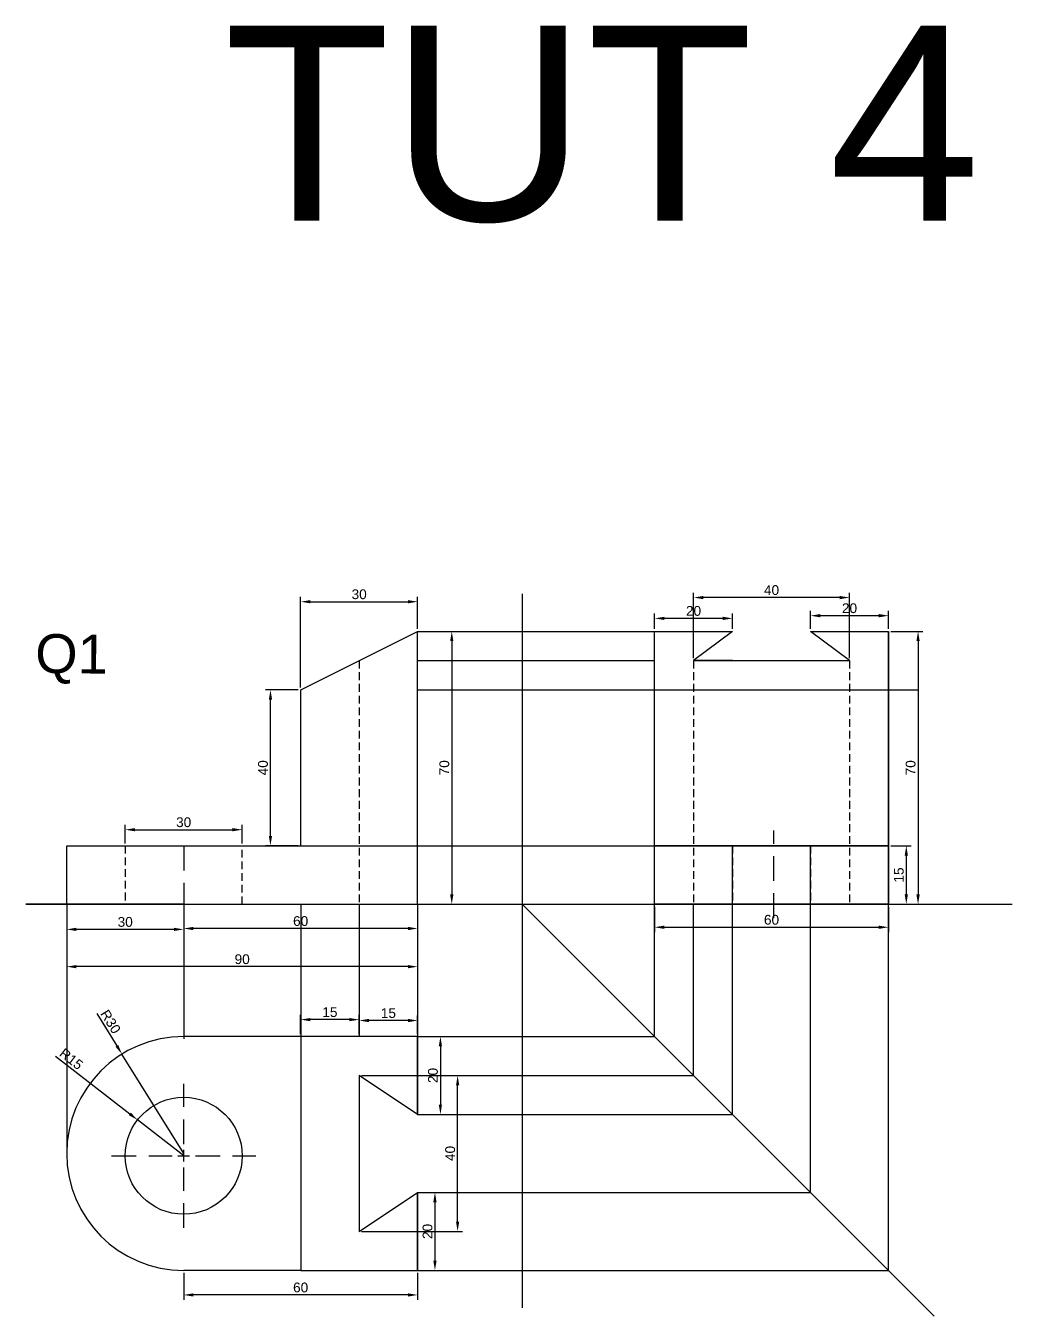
# Model space of a CAD drawing. Header units: millimetres. Extents: x 137 to 7220, y 7466 to 9893.
# Drawn here: x 1795.2 to 2048.2, y 9561 to 9892 of the extents above; entities that cross this region are included whole.
import ezdxf

# ---------------------------------------------------------------- set-up
doc = ezdxf.new("R2010")
doc.units = ezdxf.units.MM
doc.header["$PDMODE"] = 35
doc.header["$PDSIZE"] = 3
doc.linetypes.add('DASHED2', pattern=[9.525, 6.35, -3.175])
doc.linetypes.add('JIS_02_2.0', pattern=[3, 2, -1])
for name, color, linetype in [('Center Line', 3, 'DASHED2'), ('Dimensions', 1, 'Continuous'), ('Hidden Line', 50, 'JIS_02_2.0'), ('Projection', 140, 'Continuous'), ('Text', 7, 'Continuous')]:
    doc.layers.add(name, color=color, linetype=linetype)
doc.layers.add('Object', color=7, linetype='Continuous', lineweight=30)
doc.styles.get("Standard").update_dxf_attribs({"font": 'arial.ttf'})
doc.dimstyles.new('ISO-25', dxfattribs={"dimtxt": 2.5, "dimasz": 2.5, "dimexe": 1.25, "dimexo": 0.625, "dimtad": 1, "dimdec": 0, "dimtxsty": 'Standard', "dimcen": 2.5, "dimadec": 0, "dimazin": 0, "dimtfac": 1, "dimtdec": 0, "dimtmove": 0, "dimatfit": 3, "dimfxl": 1, "dimarcsym": 0})

# ---------------------------------------------------------------- blocks, each defined once
blk = doc.blocks.new('*D474')
at = {"layer": 'Defpoints', "color": 0, "transparency": 16777216}
for p in [(1895.69, 9736.7), (1895.69, 9666.7), (1904.44, 9666.7)]:
    blk.add_point(p, dxfattribs=at)
at = {"layer": 'Dimensions', "color": 0, "lineweight": -2, "transparency": 16777216}
for p, q in [((1896.32, 9736.7), (1905.69, 9736.7)), ((1904.44, 9734.2), (1904.44, 9669.2)), ((1896.32, 9666.7), (1905.69, 9666.7))]:
    blk.add_line(p, q, dxfattribs=at)
at = {"layer": 'Dimensions', "color": 0, "transparency": 16777216}
for points in [[(1904.03, 9734.2), (1904.86, 9734.2), (1904.44, 9736.7)], [(1904.03, 9669.2), (1904.86, 9669.2), (1904.44, 9666.7)]]:
    blk.add_solid(points, dxfattribs=at)
at = {"layer": 'Dimensions', "color": 0, "transparency": 16777216, "insert": (1902.54, 9701.7), "char_height": 2.5, "attachment_point": 5, "rotation": 90}
blk.add_mtext('70', dxfattribs=at)
blk = doc.blocks.new('*D475')
at = {"layer": 'Defpoints', "color": 0, "transparency": 16777216}
for p in [(1805.69, 9666.7), (1895.69, 9666.7), (1805.69, 9650.69)]:
    blk.add_point(p, dxfattribs=at)
at = {"layer": 'Dimensions', "color": 0, "lineweight": -2, "transparency": 16777216}
for p, q in [((1805.69, 9666.07), (1805.69, 9649.44)), ((1895.69, 9666.07), (1895.69, 9649.44)), ((1893.19, 9650.69), (1808.19, 9650.69))]:
    blk.add_line(p, q, dxfattribs=at)
at = {"layer": 'Dimensions', "color": 0, "transparency": 16777216}
for points in [[(1808.19, 9651.1), (1808.19, 9650.27), (1805.69, 9650.69)], [(1893.19, 9651.1), (1893.19, 9650.27), (1895.69, 9650.69)]]:
    blk.add_solid(points, dxfattribs=at)
at = {"layer": 'Dimensions', "color": 0, "transparency": 16777216, "insert": (1850.69, 9652.59), "char_height": 2.5, "attachment_point": 5}
blk.add_mtext('90', dxfattribs=at)
blk = doc.blocks.new('*D476')
at = {"layer": 'Defpoints', "color": 0, "transparency": 16777216}
for p in [(1835.69, 9666.7), (1895.69, 9666.7), (1835.69, 9660.47)]:
    blk.add_point(p, dxfattribs=at)
at = {"layer": 'Dimensions', "color": 0, "lineweight": -2, "transparency": 16777216}
for p, q in [((1835.69, 9666.07), (1835.69, 9659.22)), ((1895.69, 9666.07), (1895.69, 9659.22)), ((1893.19, 9660.47), (1838.19, 9660.47))]:
    blk.add_line(p, q, dxfattribs=at)
at = {"layer": 'Dimensions', "color": 0, "transparency": 16777216}
for points in [[(1838.19, 9660.89), (1838.19, 9660.05), (1835.69, 9660.47)], [(1893.19, 9660.89), (1893.19, 9660.05), (1895.69, 9660.47)]]:
    blk.add_solid(points, dxfattribs=at)
at = {"layer": 'Dimensions', "color": 0, "transparency": 16777216, "insert": (1865.69, 9662.37), "char_height": 2.5, "attachment_point": 5}
blk.add_mtext('60', dxfattribs=at)
blk = doc.blocks.new('*D412')
at = {"layer": 'Defpoints', "color": 0, "transparency": 16777216}
for p in [(1805.69, 9666.7), (1835.69, 9666.7), (1805.69, 9660.25)]:
    blk.add_point(p, dxfattribs=at)
at = {"layer": 'Dimensions', "color": 0, "lineweight": -2, "transparency": 16777216}
for p, q in [((1805.69, 9666.07), (1805.69, 9659)), ((1835.69, 9666.07), (1835.69, 9659)), ((1833.19, 9660.25), (1808.19, 9660.25))]:
    blk.add_line(p, q, dxfattribs=at)
at = {"layer": 'Dimensions', "color": 0, "transparency": 16777216}
for points in [[(1808.19, 9660.66), (1808.19, 9659.83), (1805.69, 9660.25)], [(1833.19, 9660.66), (1833.19, 9659.83), (1835.69, 9660.25)]]:
    blk.add_solid(points, dxfattribs=at)
at = {"layer": 'Dimensions', "color": 0, "transparency": 16777216, "insert": (1820.69, 9662.15), "char_height": 2.5, "attachment_point": 5}
blk.add_mtext('30', dxfattribs=at)
blk = doc.blocks.new('*D477')
at = {"layer": 'Defpoints', "color": 0, "transparency": 16777216}
for p in [(1857.94, 9721.7), (1865.69, 9721.7), (1865.69, 9681.7)]:
    blk.add_point(p, dxfattribs=at)
at = {"layer": 'Dimensions', "color": 0, "lineweight": -2, "transparency": 16777216}
for p, q in [((1865.07, 9721.7), (1856.69, 9721.7)), ((1857.94, 9684.2), (1857.94, 9719.2)), ((1865.07, 9681.7), (1856.69, 9681.7))]:
    blk.add_line(p, q, dxfattribs=at)
at = {"layer": 'Dimensions', "color": 0, "transparency": 16777216}
for points in [[(1857.53, 9719.2), (1858.36, 9719.2), (1857.94, 9721.7)], [(1857.53, 9684.2), (1858.36, 9684.2), (1857.94, 9681.7)]]:
    blk.add_solid(points, dxfattribs=at)
at = {"layer": 'Dimensions', "color": 0, "transparency": 16777216, "insert": (1856.04, 9701.7), "char_height": 2.5, "attachment_point": 5, "rotation": 90}
blk.add_mtext('40', dxfattribs=at)
blk = doc.blocks.new('*D413')
at = {"layer": 'Defpoints', "color": 0, "transparency": 16777216}
for p in [(1895.69, 9744.3), (1895.69, 9736.7), (1865.69, 9721.7)]:
    blk.add_point(p, dxfattribs=at)
at = {"layer": 'Dimensions', "color": 0, "lineweight": -2, "transparency": 16777216}
for p, q in [((1865.69, 9722.32), (1865.69, 9745.55)), ((1895.69, 9737.32), (1895.69, 9745.55)), ((1868.19, 9744.3), (1893.19, 9744.3))]:
    blk.add_line(p, q, dxfattribs=at)
at = {"layer": 'Dimensions', "color": 0, "transparency": 16777216}
for points in [[(1868.19, 9744.71), (1868.19, 9743.88), (1865.69, 9744.3)], [(1893.19, 9744.71), (1893.19, 9743.88), (1895.69, 9744.3)]]:
    blk.add_solid(points, dxfattribs=at)
at = {"layer": 'Dimensions', "color": 0, "transparency": 16777216, "insert": (1880.69, 9746.2), "char_height": 2.5, "attachment_point": 5}
blk.add_mtext('30', dxfattribs=at)
blk = doc.blocks.new('*D478')
at = {"layer": 'Defpoints', "color": 0, "transparency": 16777216}
for p in [(1850.69, 9685.82), (1820.69, 9681.7), (1850.69, 9681.7)]:
    blk.add_point(p, dxfattribs=at)
at = {"layer": 'Dimensions', "color": 0, "lineweight": -2, "transparency": 16777216}
for p, q in [((1820.69, 9682.32), (1820.69, 9687.07)), ((1823.19, 9685.82), (1848.19, 9685.82)), ((1850.69, 9682.32), (1850.69, 9687.07))]:
    blk.add_line(p, q, dxfattribs=at)
at = {"layer": 'Dimensions', "color": 0, "transparency": 16777216}
for points in [[(1823.19, 9686.23), (1823.19, 9685.4), (1820.69, 9685.82)], [(1848.19, 9686.23), (1848.19, 9685.4), (1850.69, 9685.82)]]:
    blk.add_solid(points, dxfattribs=at)
at = {"layer": 'Dimensions', "color": 0, "transparency": 16777216, "insert": (1835.69, 9687.72), "char_height": 2.5, "attachment_point": 5}
blk.add_mtext('30', dxfattribs=at)
blk = doc.blocks.new('*U399')
at = {"layer": 'Center Line', "color": 0, "transparency": 16777216}
for p, q in [((0, 3), (0, 18.5)), ((-18.5, 0), (-3, 0)), ((3, 0), (18.5, 0)), ((0, -18.5), (0, -3))]:
    blk.add_line(p, q, dxfattribs=at)
at = {"layer": 'Center Line', "color": 0, "linetype": 'Continuous', "transparency": 16777216}
for p, q in [((-1.5, 0), (1.5, 0)), ((0, -1.5), (0, 1.5))]:
    blk.add_line(p, q, dxfattribs=at)
blk = doc.blocks.new('*D479')
at = {"layer": 'Defpoints', "color": 0, "transparency": 16777216}
for p in [(2016.45, 9736.7), (2016.45, 9666.7), (2024.03, 9666.7)]:
    blk.add_point(p, dxfattribs=at)
at = {"layer": 'Dimensions', "color": 0, "lineweight": -2, "transparency": 16777216}
for p, q in [((2017.07, 9736.7), (2025.28, 9736.7)), ((2024.03, 9734.2), (2024.03, 9669.2)), ((2017.07, 9666.7), (2025.28, 9666.7))]:
    blk.add_line(p, q, dxfattribs=at)
at = {"layer": 'Dimensions', "color": 0, "transparency": 16777216}
for points in [[(2023.61, 9734.2), (2024.45, 9734.2), (2024.03, 9736.7)], [(2023.61, 9669.2), (2024.45, 9669.2), (2024.03, 9666.7)]]:
    blk.add_solid(points, dxfattribs=at)
at = {"layer": 'Dimensions', "color": 0, "transparency": 16777216, "insert": (2022.13, 9701.7), "char_height": 2.5, "attachment_point": 5, "rotation": 90}
blk.add_mtext('70', dxfattribs=at)
blk = doc.blocks.new('*D480')
at = {"layer": 'Defpoints', "color": 0, "transparency": 16777216}
for p in [(1996.45, 9740.72), (1996.45, 9736.7), (2016.45, 9736.7)]:
    blk.add_point(p, dxfattribs=at)
at = {"layer": 'Dimensions', "color": 0, "lineweight": -2, "transparency": 16777216}
for p, q in [((1996.45, 9737.32), (1996.45, 9741.97)), ((2016.45, 9737.32), (2016.45, 9741.97)), ((2013.95, 9740.72), (1998.95, 9740.72))]:
    blk.add_line(p, q, dxfattribs=at)
at = {"layer": 'Dimensions', "color": 0, "transparency": 16777216}
for points in [[(1998.95, 9741.14), (1998.95, 9740.3), (1996.45, 9740.72)], [(2013.95, 9741.14), (2013.95, 9740.3), (2016.45, 9740.72)]]:
    blk.add_solid(points, dxfattribs=at)
at = {"layer": 'Dimensions', "color": 0, "transparency": 16777216, "insert": (2006.45, 9742.62), "char_height": 2.5, "attachment_point": 5}
blk.add_mtext('20', dxfattribs=at)
blk = doc.blocks.new('*D481')
at = {"layer": 'Defpoints', "color": 0, "transparency": 16777216}
for p in [(1956.45, 9740.02), (1956.45, 9736.7), (1976.45, 9736.7)]:
    blk.add_point(p, dxfattribs=at)
at = {"layer": 'Dimensions', "color": 0, "lineweight": -2, "transparency": 16777216}
for p, q in [((1956.45, 9737.32), (1956.45, 9741.27)), ((1973.95, 9740.02), (1958.95, 9740.02)), ((1976.45, 9737.32), (1976.45, 9741.27))]:
    blk.add_line(p, q, dxfattribs=at)
at = {"layer": 'Dimensions', "color": 0, "transparency": 16777216}
for points in [[(1958.95, 9740.44), (1958.95, 9739.61), (1956.45, 9740.02)], [(1973.95, 9740.44), (1973.95, 9739.61), (1976.45, 9740.02)]]:
    blk.add_solid(points, dxfattribs=at)
at = {"layer": 'Dimensions', "color": 0, "transparency": 16777216, "insert": (1966.45, 9741.93), "char_height": 2.5, "attachment_point": 5}
blk.add_mtext('20', dxfattribs=at)
blk = doc.blocks.new('*D482')
at = {"layer": 'Defpoints', "color": 0, "transparency": 16777216}
for p in [(1966.45, 9745.37), (1966.45, 9729.2), (2006.45, 9729.2)]:
    blk.add_point(p, dxfattribs=at)
at = {"layer": 'Dimensions', "color": 0, "lineweight": -2, "transparency": 16777216}
for p, q in [((1966.45, 9729.82), (1966.45, 9746.62)), ((2003.95, 9745.37), (1968.95, 9745.37)), ((2006.45, 9729.82), (2006.45, 9746.62))]:
    blk.add_line(p, q, dxfattribs=at)
at = {"layer": 'Dimensions', "color": 0, "transparency": 16777216}
for points in [[(1968.95, 9745.78), (1968.95, 9744.95), (1966.45, 9745.37)], [(2003.95, 9745.78), (2003.95, 9744.95), (2006.45, 9745.37)]]:
    blk.add_solid(points, dxfattribs=at)
at = {"layer": 'Dimensions', "color": 0, "transparency": 16777216, "insert": (1986.45, 9747.27), "char_height": 2.5, "attachment_point": 5}
blk.add_mtext('40', dxfattribs=at)
blk = doc.blocks.new('*D483')
at = {"layer": 'Defpoints', "color": 0, "transparency": 16777216}
for p in [(1895.69, 9632.77), (1895.69, 9612.77), (1901.53, 9612.77)]:
    blk.add_point(p, dxfattribs=at)
at = {"layer": 'Dimensions', "color": 0, "lineweight": -2, "transparency": 16777216}
for p, q in [((1896.32, 9632.77), (1902.78, 9632.77)), ((1901.53, 9630.27), (1901.53, 9615.27)), ((1896.32, 9612.77), (1902.78, 9612.77))]:
    blk.add_line(p, q, dxfattribs=at)
at = {"layer": 'Dimensions', "color": 0, "transparency": 16777216}
for points in [[(1901.11, 9630.27), (1901.94, 9630.27), (1901.53, 9632.77)], [(1901.11, 9615.27), (1901.94, 9615.27), (1901.53, 9612.77)]]:
    blk.add_solid(points, dxfattribs=at)
at = {"layer": 'Dimensions', "color": 0, "transparency": 16777216, "insert": (1899.62, 9622.77), "char_height": 2.5, "attachment_point": 5, "rotation": 90}
blk.add_mtext('20', dxfattribs=at)
blk = doc.blocks.new('*D484')
at = {"layer": 'Defpoints', "color": 0, "transparency": 16777216}
for p in [(1895.69, 9592.77), (1895.69, 9572.77), (1900.13, 9572.77)]:
    blk.add_point(p, dxfattribs=at)
at = {"layer": 'Dimensions', "color": 0, "lineweight": -2, "transparency": 16777216}
for p, q in [((1896.32, 9592.77), (1901.38, 9592.77)), ((1900.13, 9590.27), (1900.13, 9575.27)), ((1896.32, 9572.77), (1901.38, 9572.77))]:
    blk.add_line(p, q, dxfattribs=at)
at = {"layer": 'Dimensions', "color": 0, "transparency": 16777216}
for points in [[(1899.71, 9590.27), (1900.55, 9590.27), (1900.13, 9592.77)], [(1899.71, 9575.27), (1900.55, 9575.27), (1900.13, 9572.77)]]:
    blk.add_solid(points, dxfattribs=at)
at = {"layer": 'Dimensions', "color": 0, "transparency": 16777216, "insert": (1898.23, 9582.77), "char_height": 2.5, "attachment_point": 5, "rotation": 90}
blk.add_mtext('20', dxfattribs=at)
blk = doc.blocks.new('*D485')
at = {"layer": 'Defpoints', "color": 0, "transparency": 16777216}
for p in [(1880.69, 9622.77), (1905.94, 9622.77), (1880.69, 9582.77)]:
    blk.add_point(p, dxfattribs=at)
at = {"layer": 'Dimensions', "color": 0, "lineweight": -2, "transparency": 16777216}
for p, q in [((1881.32, 9622.77), (1907.19, 9622.77)), ((1905.94, 9585.27), (1905.94, 9620.27)), ((1881.32, 9582.77), (1907.19, 9582.77))]:
    blk.add_line(p, q, dxfattribs=at)
at = {"layer": 'Dimensions', "color": 0, "transparency": 16777216}
for points in [[(1905.53, 9620.27), (1906.36, 9620.27), (1905.94, 9622.77)], [(1905.53, 9585.27), (1906.36, 9585.27), (1905.94, 9582.77)]]:
    blk.add_solid(points, dxfattribs=at)
at = {"layer": 'Dimensions', "color": 0, "transparency": 16777216, "insert": (1904.04, 9602.77), "char_height": 2.5, "attachment_point": 5, "rotation": 90}
blk.add_mtext('40', dxfattribs=at)
blk = doc.blocks.new('*D486')
at = {"layer": 'Defpoints', "color": 0, "transparency": 16777216}
for p in [(1835.69, 9572.77), (1895.69, 9572.77), (1835.69, 9566.48)]:
    blk.add_point(p, dxfattribs=at)
at = {"layer": 'Dimensions', "color": 0, "lineweight": -2, "transparency": 16777216}
for p, q in [((1835.69, 9572.15), (1835.69, 9565.23)), ((1895.69, 9572.15), (1895.69, 9565.23)), ((1893.19, 9566.48), (1838.19, 9566.48))]:
    blk.add_line(p, q, dxfattribs=at)
at = {"layer": 'Dimensions', "color": 0, "transparency": 16777216}
for points in [[(1838.19, 9566.89), (1838.19, 9566.06), (1835.69, 9566.48)], [(1893.19, 9566.89), (1893.19, 9566.06), (1895.69, 9566.48)]]:
    blk.add_solid(points, dxfattribs=at)
at = {"layer": 'Dimensions', "color": 0, "transparency": 16777216, "insert": (1865.69, 9568.38), "char_height": 2.5, "attachment_point": 5}
blk.add_mtext('60', dxfattribs=at)
blk = doc.blocks.new('*D487')
at = {"layer": 'Defpoints', "color": 0, "transparency": 16777216}
for p in [(1956.45, 9666.7), (2016.45, 9666.7), (2016.45, 9660.8)]:
    blk.add_point(p, dxfattribs=at)
at = {"layer": 'Dimensions', "color": 0, "lineweight": -2, "transparency": 16777216}
for p, q in [((1956.45, 9666.07), (1956.45, 9659.55)), ((2016.45, 9666.07), (2016.45, 9659.55)), ((1958.95, 9660.8), (2013.95, 9660.8))]:
    blk.add_line(p, q, dxfattribs=at)
at = {"layer": 'Dimensions', "color": 0, "transparency": 16777216}
for points in [[(1958.95, 9661.22), (1958.95, 9660.38), (1956.45, 9660.8)], [(2013.95, 9661.22), (2013.95, 9660.38), (2016.45, 9660.8)]]:
    blk.add_solid(points, dxfattribs=at)
at = {"layer": 'Dimensions', "color": 0, "transparency": 16777216, "insert": (1986.45, 9662.7), "char_height": 2.5, "attachment_point": 5}
blk.add_mtext('60', dxfattribs=at)
blk = doc.blocks.new('*D488')
at = {"layer": 'Defpoints', "color": 0, "transparency": 16777216}
for p in [(1880.69, 9636.87), (1880.69, 9632.77), (1895.69, 9632.77)]:
    blk.add_point(p, dxfattribs=at)
at = {"layer": 'Dimensions', "color": 0, "lineweight": -2, "transparency": 16777216}
for p, q in [((1880.69, 9633.4), (1880.69, 9638.12)), ((1893.19, 9636.87), (1883.19, 9636.87)), ((1895.69, 9633.4), (1895.69, 9638.12))]:
    blk.add_line(p, q, dxfattribs=at)
at = {"layer": 'Dimensions', "color": 0, "transparency": 16777216}
for points in [[(1883.19, 9637.29), (1883.19, 9636.45), (1880.69, 9636.87)], [(1893.19, 9637.29), (1893.19, 9636.45), (1895.69, 9636.87)]]:
    blk.add_solid(points, dxfattribs=at)
at = {"layer": 'Dimensions', "color": 0, "transparency": 16777216, "insert": (1888.19, 9638.77), "char_height": 2.5, "attachment_point": 5}
blk.add_mtext('15', dxfattribs=at)
blk = doc.blocks.new('*D489')
at = {"layer": 'Defpoints', "color": 0, "transparency": 16777216}
for p in [(1865.69, 9637.1), (1865.69, 9632.77), (1880.69, 9632.77)]:
    blk.add_point(p, dxfattribs=at)
at = {"layer": 'Dimensions', "color": 0, "lineweight": -2, "transparency": 16777216}
for p, q in [((1865.69, 9633.4), (1865.69, 9638.35)), ((1878.19, 9637.1), (1868.19, 9637.1)), ((1880.69, 9633.4), (1880.69, 9638.35))]:
    blk.add_line(p, q, dxfattribs=at)
at = {"layer": 'Dimensions', "color": 0, "transparency": 16777216}
for points in [[(1868.19, 9637.52), (1868.19, 9636.69), (1865.69, 9637.1)], [(1878.19, 9637.52), (1878.19, 9636.69), (1880.69, 9637.1)]]:
    blk.add_solid(points, dxfattribs=at)
at = {"layer": 'Dimensions', "color": 0, "transparency": 16777216, "insert": (1873.19, 9639.01), "char_height": 2.5, "attachment_point": 5}
blk.add_mtext('15', dxfattribs=at)
blk = doc.blocks.new('*D490')
at = {"layer": 'Defpoints', "color": 0, "transparency": 16777216}
for p in [(1823.85, 9611.38), (1835.69, 9602.17)]:
    blk.add_point(p, dxfattribs=at)
at = {"layer": 'Dimensions', "color": 0, "lineweight": -2, "transparency": 16777216}
for p, q in [((1802.83, 9627.71), (1821.88, 9612.91)), ((1835.69, 9602.17), (1823.85, 9611.38))]:
    blk.add_line(p, q, dxfattribs=at)
at = {"layer": 'Dimensions', "color": 0, "transparency": 16777216}
blk.add_solid([(1822.13, 9613.24), (1821.62, 9612.58), (1823.85, 9611.38)], dxfattribs=at)
at = {"layer": 'Dimensions', "color": 0, "transparency": 16777216, "insert": (1806.86, 9626.99), "char_height": 2.5, "attachment_point": 5, "rotation": 322.1457}
blk.add_mtext('R15', dxfattribs=at)
blk = doc.blocks.new('*D491')
at = {"layer": 'Defpoints', "color": 0, "transparency": 16777216}
for p in [(1819.86, 9628.26), (1835.69, 9602.77)]:
    blk.add_point(p, dxfattribs=at)
at = {"layer": 'Dimensions', "color": 0, "lineweight": -2, "transparency": 16777216}
for p, q in [((1813.42, 9638.63), (1818.54, 9630.38)), ((1835.69, 9602.77), (1819.86, 9628.26))]:
    blk.add_line(p, q, dxfattribs=at)
at = {"layer": 'Dimensions', "color": 0, "transparency": 16777216}
blk.add_solid([(1818.9, 9630.6), (1818.19, 9630.16), (1819.86, 9628.26)], dxfattribs=at)
at = {"layer": 'Dimensions', "color": 0, "transparency": 16777216, "insert": (1816.94, 9636.57), "char_height": 2.5, "attachment_point": 5, "rotation": 301.8524}
blk.add_mtext('R30', dxfattribs=at)
blk = doc.blocks.new('*D492')
at = {"layer": 'Defpoints', "color": 0, "transparency": 16777216}
for p in [(2016.45, 9681.7), (2016.45, 9666.7), (2021.02, 9666.7)]:
    blk.add_point(p, dxfattribs=at)
at = {"layer": 'Dimensions', "color": 0, "lineweight": -2, "transparency": 16777216}
for p, q in [((2017.07, 9681.7), (2022.27, 9681.7)), ((2021.02, 9679.2), (2021.02, 9669.2)), ((2017.07, 9666.7), (2022.27, 9666.7))]:
    blk.add_line(p, q, dxfattribs=at)
at = {"layer": 'Dimensions', "color": 0, "transparency": 16777216}
for points in [[(2020.6, 9679.2), (2021.43, 9679.2), (2021.02, 9681.7)], [(2020.6, 9669.2), (2021.43, 9669.2), (2021.02, 9666.7)]]:
    blk.add_solid(points, dxfattribs=at)
at = {"layer": 'Dimensions', "color": 0, "transparency": 16777216, "insert": (2019.11, 9674.2), "char_height": 2.5, "attachment_point": 5, "rotation": 90}
blk.add_mtext('15', dxfattribs=at)

msp = doc.modelspace()

# ---------------------------------------------------------------- linework, layer by layer
at = {"layer": 'Center Line'}
for p, q in [((1987.049, 9663.161), (1987.049, 9685.591)), ((1835.694, 9681.696), (1835.694, 9666.696))]:
    msp.add_line(p, q, dxfattribs=at)
at = {"layer": 'Hidden Line'}
for p, q in [((1880.694, 9729.196), (1880.694, 9666.696)), ((1966.448, 9729.196), (1966.448, 9666.696)), ((2006.448, 9729.196), (2006.448, 9666.696)), ((1820.694, 9681.696), (1820.694, 9666.696)), ((1850.694, 9666.696), (1850.694, 9681.696)), ((1976.448, 9681.696), (1976.448, 9666.696)), ((1996.448, 9681.696), (1996.448, 9666.696))]:
    msp.add_line(p, q, dxfattribs=at)
at = {"layer": 'Object'}
for p, q in [((1922.525, 9746.31), (1922.525, 9563.174)), ((1865.694, 9721.696), (1895.694, 9736.696)), ((1895.694, 9666.696), (1895.694, 9736.696)), ((1956.448, 9666.696), (1956.448, 9736.696)), ((1956.448, 9736.696), (1976.448, 9736.696)), ((1976.448, 9736.696), (1966.448, 9729.196)), ((1996.448, 9736.696), (2016.448, 9736.696)), ((2006.448, 9729.196), (1996.448, 9736.696)), ((2016.448, 9736.696), (2016.448, 9666.696)), ((1976.448, 9729.196), (1966.448, 9729.196)), ((1966.448, 9729.196), (2006.448, 9729.196)), ((1865.694, 9681.696), (1865.694, 9721.696)), ((1956.448, 9681.696), (1956.448, 9721.696)), ((1956.448, 9721.696), (2024.03, 9721.696)), ((1805.694, 9666.696), (1805.694, 9681.696)), ((1805.694, 9681.696), (1835.694, 9681.696)), ((1835.694, 9681.696), (1865.694, 9681.696)), ((2016.448, 9681.696), (1956.448, 9681.696)), ((1805.694, 9666.696), (1795.201, 9666.696)), ((1795.201, 9666.696), (2048.17, 9666.696)), ((1835.694, 9666.696), (1805.694, 9666.696)), ((1835.694, 9666.696), (1895.694, 9666.696)), ((1922.525, 9666.696), (2028.193, 9561.028)), ((2016.448, 9666.696), (1956.448, 9666.696)), ((1865.694, 9632.773), (1835.694, 9632.773)), ((1895.694, 9632.773), (1865.694, 9632.773)), ((1865.694, 9632.773), (1865.694, 9572.773)), ((1895.694, 9612.773), (1895.694, 9632.773)), ((1895.694, 9612.773), (1880.694, 9622.773)), ((1880.694, 9622.773), (1880.694, 9582.773)), ((1880.694, 9582.773), (1895.694, 9592.773)), ((1895.694, 9572.773), (1895.694, 9592.773)), ((1865.694, 9572.773), (1835.694, 9572.773)), ((1865.694, 9572.773), (1895.694, 9572.773))]:
    msp.add_line(p, q, dxfattribs=at)
msp.add_circle((1835.694, 9602.171), 15, dxfattribs=at)
msp.add_arc((1835.694, 9602.773), 30, 90, 270, dxfattribs=at)
at = {"layer": 'Projection'}
for p, q in [((1895.694, 9736.696), (1976.448, 9736.696)), ((1956.448, 9632.773), (1956.448, 9736.696)), ((1996.448, 9736.696), (2016.448, 9736.696)), ((2016.448, 9572.773), (2016.448, 9736.696)), ((1895.694, 9729.196), (1956.448, 9729.196)), ((1966.448, 9729.196), (2006.448, 9729.196)), ((1895.694, 9721.696), (1956.448, 9721.696)), ((1865.694, 9681.696), (2016.448, 9681.696)), ((1976.448, 9612.773), (1976.448, 9681.696)), ((1996.448, 9592.773), (1996.448, 9681.696)), ((1805.694, 9666.696), (1805.694, 9602.773)), ((1835.694, 9666.696), (1835.694, 9632.171)), ((1865.694, 9666.696), (1865.694, 9572.773)), ((1880.694, 9666.696), (1880.694, 9632.773)), ((1895.694, 9666.696), (1895.694, 9612.773)), ((1966.448, 9622.773), (1966.448, 9666.696)), ((1895.694, 9632.773), (1956.448, 9632.773)), ((1895.694, 9622.773), (1966.448, 9622.773)), ((1895.694, 9612.773), (1976.448, 9612.773)), ((1895.694, 9592.773), (1895.694, 9572.773)), ((1895.694, 9592.773), (1996.448, 9592.773)), ((1895.694, 9572.773), (2016.448, 9572.773))]:
    msp.add_line(p, q, dxfattribs=at)

# ---------------------------------------------------------------- block references
at = {"layer": 'Center Line'}
msp.add_blockref('*U399', (1835.694, 9602.171), dxfattribs=at)

# ---------------------------------------------------------------- texts
at = {"layer": 'Object'}
msp.add_text('TUT 4', height=50, dxfattribs=at).set_placement((1845.967, 9842.028))
at = {"layer": 'Text'}
msp.add_text('Q1', height=10, rotation=359.3708, dxfattribs=at).set_placement((1797.578, 9726.042))

# ---------------------------------------------------------------- dimensions: what is measured, and where the dimension line sits
at = {"layer": 'Dimensions'}
for base, p1, p2, picture, middle in [((1966.448, 9745.367), (2006.448, 9729.196), (1966.448, 9729.196), '*D482', (1986.448, 9747.269)), ((1895.694, 9744.295), (1865.694, 9721.696), (1895.694, 9736.696), '*D413', (1880.694, 9746.198)), ((1956.448, 9740.024), (1976.448, 9736.696), (1956.448, 9736.696), '*D481', (1966.448, 9741.925)), ((1996.448, 9740.721), (2016.448, 9736.696), (1996.448, 9736.696), '*D480', (2006.448, 9742.622)), ((1850.694, 9685.818), (1820.694, 9681.696), (1850.694, 9681.696), '*D478', (1835.694, 9687.72)), ((1805.694, 9650.687), (1895.694, 9666.696), (1805.694, 9666.696), '*D475', (1850.694, 9652.588)), ((1805.694, 9660.248), (1835.694, 9666.696), (1805.694, 9666.696), '*D412', (1820.694, 9662.15)), ((1835.694, 9660.47), (1895.694, 9666.696), (1835.694, 9666.696), '*D476', (1865.694, 9662.371)), ((2016.448, 9660.801), (1956.448, 9666.696), (2016.448, 9666.696), '*D487', (1986.448, 9662.702)), ((1865.694, 9637.104), (1880.694, 9632.773), (1865.694, 9632.773), '*D489', (1873.194, 9639.005)), ((1880.694, 9636.871), (1895.694, 9632.773), (1880.694, 9632.773), '*D488', (1888.194, 9638.773)), ((1835.694, 9566.477), (1895.694, 9572.773), (1835.694, 9572.773), '*D486', (1865.694, 9568.378))]:
    dim = msp.add_linear_dim(base=base, p1=p1, p2=p2, dimstyle='ISO-25', dxfattribs=at)
    dim.commit()
    dim.dimension.update_dxf_attribs({"geometry": picture, "text_midpoint": middle})
for base, p1, p2, picture, middle in [((1904.443, 9666.696), (1895.694, 9736.696), (1895.694, 9666.696), '*D474', (1902.541, 9701.696)), ((2024.03, 9666.696), (2016.448, 9736.696), (2016.448, 9666.696), '*D479', (2022.128, 9701.696)), ((1857.943, 9721.696), (1865.694, 9681.696), (1865.694, 9721.696), '*D477', (1856.041, 9701.696)), ((2021.016, 9666.696), (2016.448, 9681.696), (2016.448, 9666.696), '*D492', (2019.115, 9674.196)), ((1901.526, 9612.773), (1895.694, 9632.773), (1895.694, 9612.773), '*D483', (1899.625, 9622.773)), ((1905.943, 9622.773), (1880.694, 9582.773), (1880.694, 9622.773), '*D485', (1904.042, 9602.773)), ((1900.131, 9572.773), (1895.694, 9592.773), (1895.694, 9572.773), '*D484', (1898.23, 9582.773))]:
    dim = msp.add_linear_dim(base=base, p1=p1, p2=p2, angle=90, dimstyle='ISO-25', dxfattribs=at)
    dim.commit()
    dim.dimension.update_dxf_attribs({"geometry": picture, "text_midpoint": middle})
dim = msp.add_radius_dim(center=(1835.694, 9602.773), mpoint=(1819.862, 9628.256), dimstyle='ISO-25', dxfattribs=at)
dim.commit()
dim.dimension.update_dxf_attribs({"geometry": '*D491', "text_midpoint": (1816.935, 9636.571)})
dim = msp.add_radius_dim(center=(1835.694, 9602.171), mpoint=(1823.85, 9611.376), dimstyle='ISO-25', dxfattribs=at)
dim.commit()
dim.dimension.update_dxf_attribs({"geometry": '*D490', "text_midpoint": (1805.694, 9625.487), "dimtype": 164})

doc.saveas('drawing.dxf')
